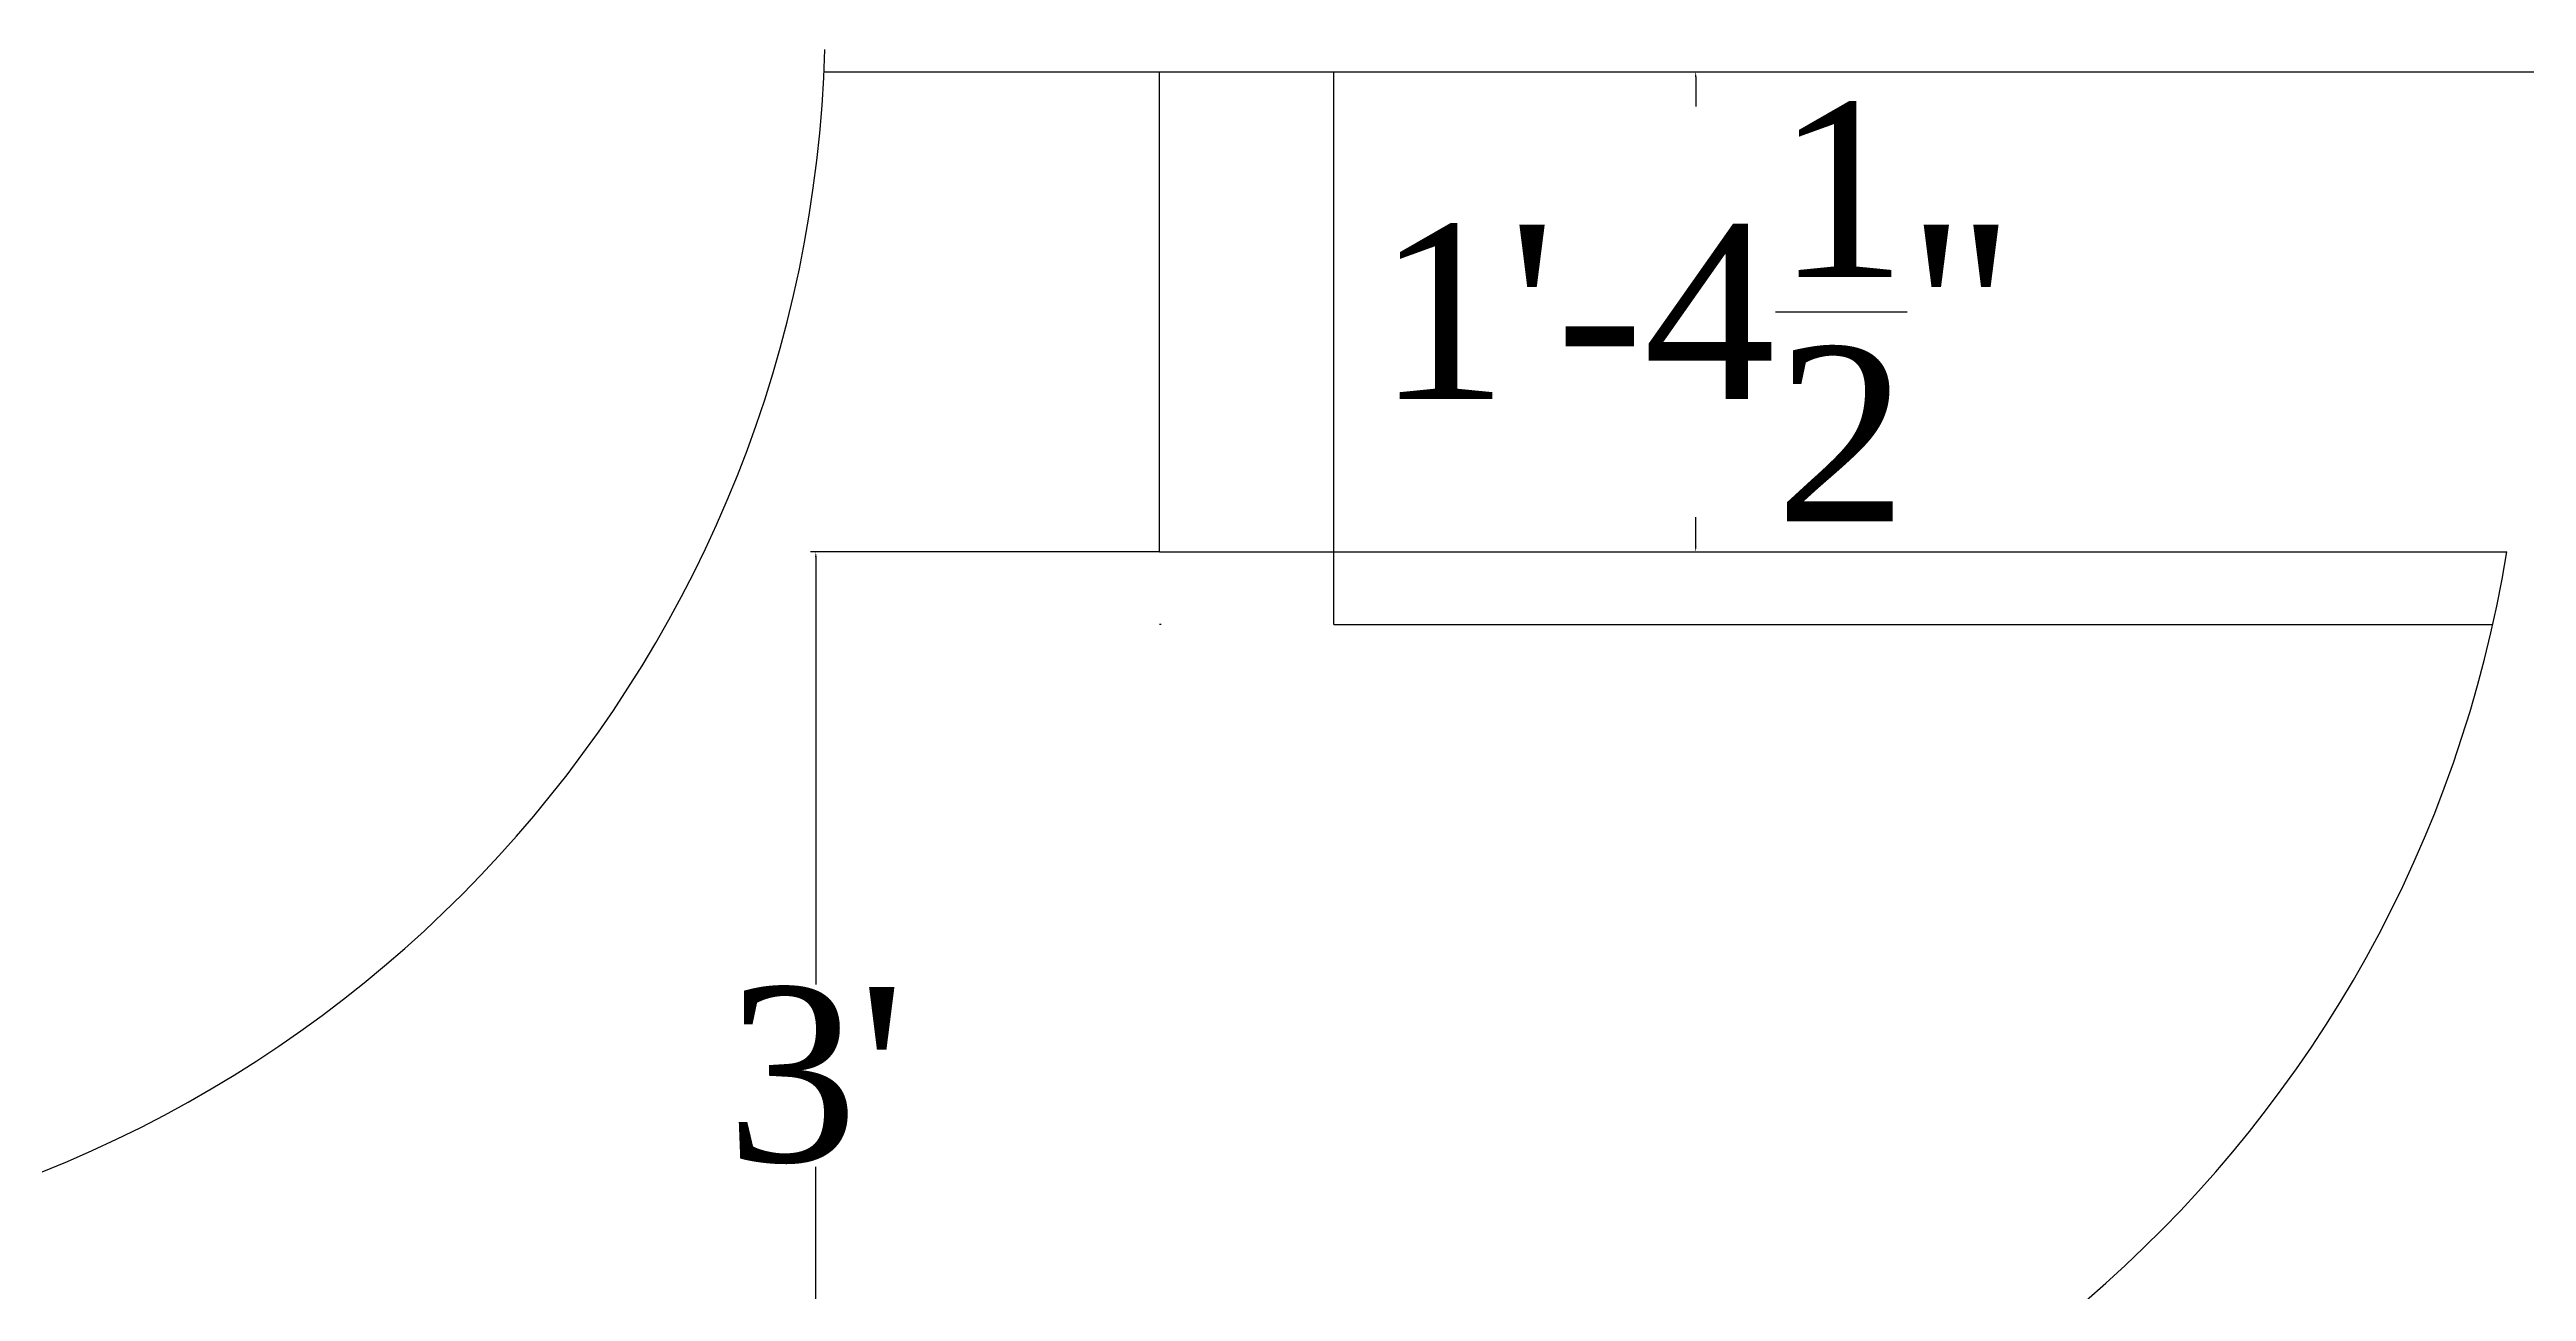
# Model space of a CAD drawing. Header units: inches. Extents: x -97 to 379, y 139 to 535.
# Drawn here: x 56.6 to 141.7, y 446.1 to 488.8 of the extents above; entities that cross this region are included whole.
import ezdxf

# ---------------------------------------------------------------- set-up
doc = ezdxf.new("R2010")
doc.units = ezdxf.units.IN
doc.header["$MEASUREMENT"] = 0
doc.layers.add('Dimension', color=14, linetype='Continuous')
doc.layers.add('Walls', color=30, linetype='Continuous')
doc.layers.add('Doors', color=7, linetype='Continuous', true_color=0x6011be)
doc.styles.add('Annotative', font='Times New Roman.ttf', dxfattribs={"height": 6})
doc.dimstyles.new('textstyle1', dxfattribs={"dimtxt": 0.18, "dimasz": 0.18, "dimexe": 0.18, "dimexo": 0.0625, "dimgap": 0.09, "dimtad": 0, "dimtih": 1, "dimtoh": 1, "dimdec": 4, "dimzin": 0, "dimdsep": 46, "dimlunit": 4, "dimtxsty": 'Annotative', "dimcen": 0.09, "dimadec": 0, "dimazin": 0, "dimtfac": 1, "dimtdec": 4, "dimtofl": 0, "dimtmove": 0, "dimatfit": 3, "dimfxl": 1, "dimtolj": 1, "dimtzin": 0, "dimarcsym": 0})

# ---------------------------------------------------------------- blocks, each defined once
blk = doc.blocks.new('*D13')
at = {"layer": 'Defpoints', "color": 0, "transparency": 16777216}
for p in [(94.722, 487.989), (94.722, 471.489), (113.155, 471.489)]:
    blk.add_point(p, dxfattribs=at)
at = {"layer": 'Dimension', "color": 0, "lineweight": -2, "transparency": 16777216}
for p, q in [((94.784, 487.989), (113.335, 487.989)), ((113.155, 487.809), (113.155, 486.798)), ((113.155, 471.669), (113.155, 472.679)), ((94.784, 471.489), (113.335, 471.489))]:
    blk.add_line(p, q, dxfattribs=at)
at = {"layer": 'Dimension', "color": 0, "transparency": 16777216}
for points in [[(113.125, 487.809), (113.185, 487.809), (113.155, 487.989)], [(113.125, 471.669), (113.185, 471.669), (113.155, 471.489)]]:
    blk.add_solid(points, dxfattribs=at)
at = {"layer": 'Dimension', "color": 0, "transparency": 16777216, "insert": (113.155, 479.739), "char_height": 6, "attachment_point": 5, "style": 'Annotative'}
blk.add_mtext('\\A1;1\'-4{\\H1.000000x;\\S1/2;}"', dxfattribs=at)
blk = doc.blocks.new('*D14')
at = {"layer": 'Defpoints', "color": 0, "transparency": 16777216}
for p in [(94.784, 471.489), (82.915, 435.489), (94.722, 435.489)]:
    blk.add_point(p, dxfattribs=at)
at = {"layer": 'Dimension', "color": 0, "lineweight": -2, "transparency": 16777216}
for p, q in [((94.722, 471.489), (82.735, 471.489)), ((82.915, 471.309), (82.915, 456.622)), ((82.915, 435.669), (82.915, 450.355)), ((94.659, 435.489), (82.735, 435.489))]:
    blk.add_line(p, q, dxfattribs=at)
at = {"layer": 'Dimension', "color": 0, "transparency": 16777216}
for points in [[(82.885, 471.309), (82.945, 471.309), (82.915, 471.489)], [(82.885, 435.669), (82.945, 435.669), (82.915, 435.489)]]:
    blk.add_solid(points, dxfattribs=at)
at = {"layer": 'Dimension', "color": 0, "transparency": 16777216, "insert": (82.915, 453.489), "char_height": 6, "attachment_point": 5, "style": 'Annotative'}
blk.add_mtext("\\A1;3'", dxfattribs=at)

msp = doc.modelspace()

# ---------------------------------------------------------------- linework, layer by layer
at = {"layer": 'Doors'}
for p, q in [((100.72178, 471.48861), (141.03428, 471.48861)), ((100.72178, 468.98861), (134.67549, 468.98861)), ((134.67549, 468.98861), (140.55065, 468.98861))]:
    msp.add_line(p, q, dxfattribs=at)
for centre, radius, start, end in [((40.46388, 489.91252), 42.77363, 279.0903751, 358.4459471), ((98.63741, 478.39347), 42.95546, 272.7813113, 350.7498788)]:
    msp.add_arc(centre, radius, start, end, dxfattribs=at)
at = {"layer": 'Walls'}
for p, q in [((83.19422, 487.98861), (334.72178, 487.98861)), ((94.72178, 471.48861), (94.72178, 487.98861)), ((100.72178, 468.98861), (100.72178, 487.98861)), ((94.72178, 471.48861), (100.72178, 471.48861)), ((94.78428, 468.98861), (94.72178, 468.98861))]:
    msp.add_line(p, q, dxfattribs=at)

# ---------------------------------------------------------------- dimensions: what is measured, and where the dimension line sits
at = {"layer": 'Dimension'}
for base, p1, p2, picture, middle in [((113.15515, 471.48861), (94.72178, 487.98861), (94.72178, 471.48861), '*D13', (113.15515, 479.73861)), ((82.914913, 435.488663), (94.784276, 471.488608), (94.721501, 435.488663), '*D14', (82.914913, 453.488635))]:
    dim = msp.add_linear_dim(base=base, p1=p1, p2=p2, angle=90, dimstyle='textstyle1', dxfattribs=at)
    dim.commit()
    dim.dimension.update_dxf_attribs({"geometry": picture, "text_midpoint": middle})

doc.saveas('drawing.dxf')
